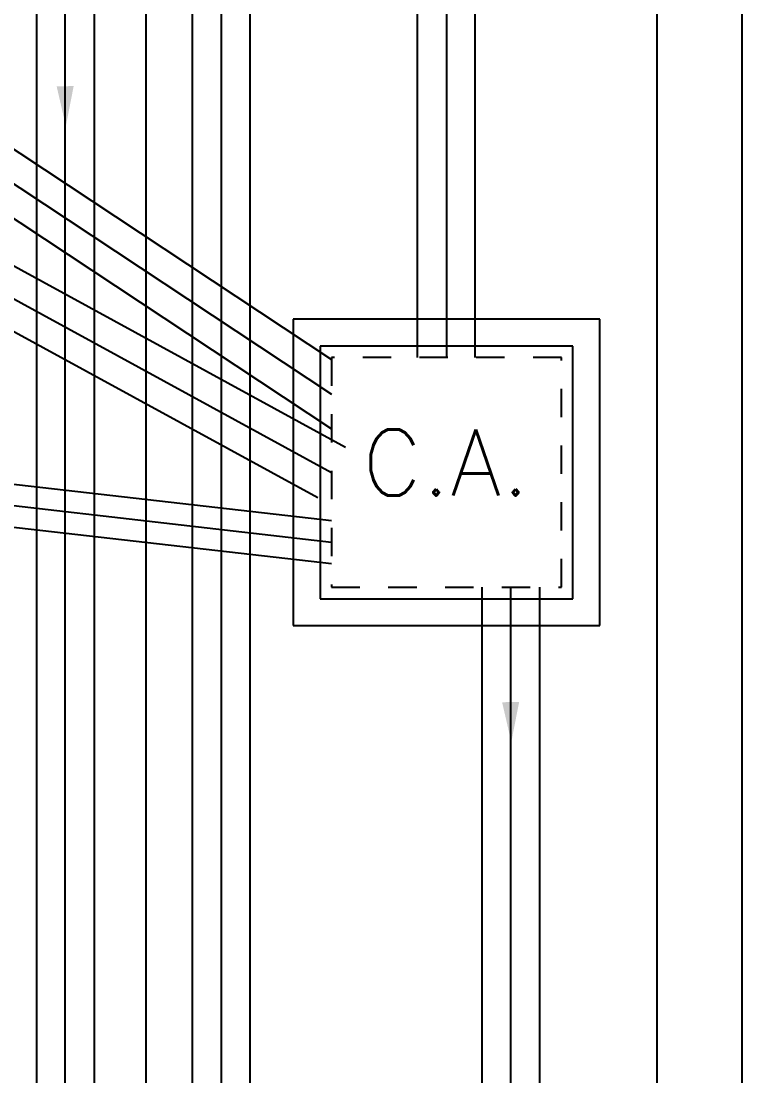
# Model space of a CAD drawing. Header units: millimetres. Extents: x 3923 to 4120, y 744 to 867.
# Drawn here: x 3982.251 to 3984.791, y 829.694 to 833.414 of the extents above; entities that cross this region are included whole.
import ezdxf

# ---------------------------------------------------------------- set-up
doc = ezdxf.new("R2010")
doc.units = ezdxf.units.MM
doc.linetypes.add('HIDDEN', pattern=[0.375, 0.25, -0.125])
for name, color, linetype in [('-HIDRO', 8, 'Continuous'), ('HIDROGRAFIA', 4, 'Continuous'), ('TigreCad', 3, 'Continuous'), ('TUBULAÇÃO_ESGOTO', 5, 'Continuous')]:
    doc.layers.add(name, color=color, linetype=linetype)
doc.styles.add('R80', font='simplex.shx', dxfattribs={"height": 12})

# ---------------------------------------------------------------- blocks, each defined once
blk = doc.blocks.new('_cxareia')
for p, q in [((40, 40), (-40, 40)), ((-40, 40), (-40, -40)), ((40, -40), (40, 40)), ((-40, -40), (40, -40))]:
    blk.add_line(p, q)
at = {"color": 1, "linetype": 'Continuous', "ltscale": 0.5}
for p, q in [((33, 33), (-33, 33)), ((-33, 33), (-33, -33)), ((33, -33), (33, 33)), ((-33, -33), (33, -33))]:
    blk.add_line(p, q, dxfattribs=at)
at = {"color": 1, "linetype": 'HIDDEN', "ltscale": 0.5}
for p, q in [((30, 30), (-30, 30)), ((-30, 30), (-30, -30)), ((30, -30), (30, 30)), ((-30, -30), (30, -30))]:
    blk.add_line(p, q, dxfattribs=at)
at = {"style": 'R80'}
blk.add_text('C.A.', height=17.28, dxfattribs=at).set_placement((-21.97, -6.06))

msp = doc.modelspace()

# ---------------------------------------------------------------- linework, layer by layer
at = {"layer": '-HIDRO', "linetype": 'Continuous'}
for p, q in [((3984.7908, 860.4978), (3984.7908, 810.4978)), ((3984.4908, 860.1978), (3984.4908, 810.7978)), ((3982.6908, 850.8886), (3982.6908, 824.6778))]:
    msp.add_line(p, q, dxfattribs=at)
at = {"layer": 'TigreCad'}
for p, q in [((3983.6482, 832.2272), (3983.6482, 851.4473)), ((3983.8514, 832.2272), (3983.8514, 851.4473)), ((3982.8546, 828.9564), (3982.8546, 839.4585)), ((3983.0578, 828.9564), (3983.0578, 839.4585)), ((3982.3045, 833.6398), (3982.3045, 828.9564)), ((3982.5077, 833.6398), (3982.5077, 828.9564)), ((3981.2258, 833.6225), (3983.3448, 832.2199)), ((3981.1136, 833.453), (3983.3448, 831.9763)), ((3981.2277, 833.0949), (3983.3935, 831.9114)), ((3971.5929, 833.0013), (3983.3448, 831.6523)), ((3981.1303, 832.9165), (3983.2961, 831.7331)), ((3971.5757, 832.8512), (3983.3448, 831.5003)), ((3983.8743, 831.4172), (3983.8743, 819.9972)), ((3984.0775, 831.4172), (3984.0775, 819.9972))]:
    msp.add_line(p, q, dxfattribs=at)
at = {"layer": 'TUBULAÇÃO_ESGOTO'}
for p, q in [((3983.7498, 851.4473), (3983.7498, 832.2272)), ((3982.9562, 839.4585), (3982.9562, 828.9564)), ((3981.0696, 833.604), (3983.3448, 832.0981)), ((3982.4061, 828.9564), (3982.4061, 833.4898)), ((3981.0734, 833.0634), (3983.3448, 831.8222)), ((3971.3111, 832.9576), (3983.3448, 831.5763)), ((3983.9759, 831.4172), (3983.9759, 819.9972))]:
    msp.add_line(p, q, dxfattribs=at)
for points in [[(3982.4084, 833.0431), (3982.3761, 833.1835), (3982.4361, 833.1844)], [(3983.9782, 830.8714), (3983.9459, 831.0117), (3984.0059, 831.0127)]]:
    msp.add_solid(points, dxfattribs=at)

# ---------------------------------------------------------------- block references
at = {"layer": 'HIDROGRAFIA', "xscale": 0.01350000000093132, "yscale": 0.01350000000002183, "zscale": 0.0135}
msp.add_blockref('_cxareia', (3983.7498, 831.8222), dxfattribs=at)

doc.saveas('drawing.dxf')
